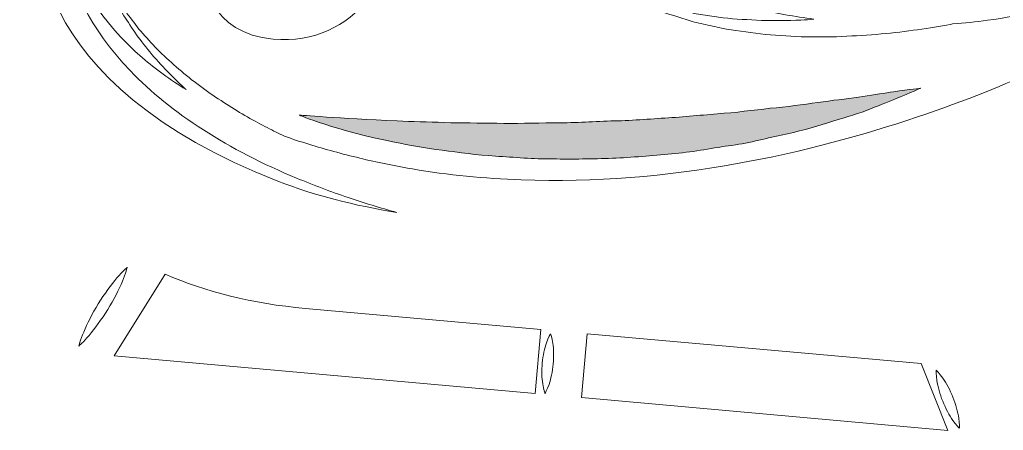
# Model space of a CAD drawing. Header units: inches. Extents: x -622 to 5817, y -2318 to 2869.
# Drawn here: x 5555.8 to 5699.3, y -588.3 to -528.4 of the extents above; entities that cross this region are included whole.
import ezdxf

# ---------------------------------------------------------------- set-up
doc = ezdxf.new("R2010")
doc.units = ezdxf.units.IN
doc.header["$MEASUREMENT"] = 0
doc.layers.add('Layer 1', color=7, linetype='Continuous')

# ---------------------------------------------------------------- blocks, each defined once
blk = doc.blocks.new('block 2')
at = {"layer": 'Layer 1', "true_color": 0x3e9984}
h = blk.add_hatch(color=125, dxfattribs=at)
h.dxf.hatch_style = 2
edge = h.paths.add_edge_path()
edge.add_spline(control_points=[(5610.92, -543.17), (5602.39, -542.81), (5596.62, -542.32), (5596.62, -542.32), (5596.62, -542.32), (5601.99, -544.6), (5610.54, -546.27), (5612.67, -546.74), (5614.99, -547.09), (5617.46, -547.46), (5619.93, -547.75), (5622.54, -548.16), (5625.25, -548.31), (5627.97, -548.48), (5630.77, -548.74), (5633.63, -548.71), (5636.49, -548.78), (5639.39, -548.71), (5642.3, -548.62), (5645.2, -548.54), (5648.09, -548.19), (5650.94, -547.96), (5653.79, -547.78), (5656.56, -547.17), (5659.25, -546.81), (5661.95, -546.48), (5664.5, -545.76), (5666.94, -545.25), (5669.38, -544.77), (5671.64, -544.08), (5673.72, -543.44), (5675.8, -542.82), (5677.71, -542.27), (5679.36, -541.64), (5681.02, -541.02), (5682.44, -540.43), (5683.62, -539.96), (5685.96, -538.99), (5687.27, -538.4), (5687.27, -538.4), (5687.27, -538.4), (5685.82, -538.55), (5683.33, -538.91), (5682.09, -539.1), (5680.58, -539.34), (5678.86, -539.61), (5677.14, -539.9), (5675.17, -540.06), (5673.06, -540.38), (5670.95, -540.67), (5668.67, -541), (5666.24, -541.24), (5663.81, -541.47), (5661.27, -541.86), (5658.62, -542.05), (5655.98, -542.26), (5653.25, -542.55), (5650.48, -542.72), (5647.7, -542.88), (5644.89, -543.15), (5642.06, -543.17), (5639.24, -543.32), (5636.42, -543.46), (5633.63, -543.45), (5630.85, -543.5), (5628.11, -543.55), (5625.46, -543.52), (5622.8, -543.48), (5620.23, -543.45), (5617.8, -543.42), (5615.37, -543.28), (5613.05, -543.3), (5610.92, -543.17)], knot_values=[0, 0, 0, 0, 1, 1, 1, 2, 2, 2, 3, 3, 3, 4, 4, 4, 5, 5, 5, 6, 6, 6, 7, 7, 7, 8, 8, 8, 9, 9, 9, 10, 10, 10, 11, 11, 11, 12, 12, 12, 13, 13, 13, 14, 14, 14, 15, 15, 15, 16, 16, 16, 17, 17, 17, 18, 18, 18, 19, 19, 19, 20, 20, 20, 21, 21, 21, 22, 22, 22, 23, 23, 23, 24, 24, 24, 24], degree=3, periodic=1)
at = {"layer": 'Layer 1', "lineweight": 0}
blk.add_lwpolyline([(5691.25, -588.34), (5637.79, -583.56), (5638.63, -574.23), (5687.34, -578.59), (5691.25, -588.34)], dxfattribs=at)
for points, knots in [([(5736.7, -498.32), (5738.11, -497.5), (5739.28, -496.81), (5740.08, -496.29), (5740.89, -495.79), (5741.35, -495.5), (5741.35, -495.5), (5741.35, -495.5), (5740.92, -495.83), (5740.16, -496.41), (5739.41, -497), (5738.3, -497.79), (5736.97, -498.74), (5734.28, -500.62), (5730.6, -502.99), (5726.82, -505.21), (5725.74, -505.85), (5724.65, -506.47), (5723.58, -507.08), (5721, -508.74), (5717.39, -510.87), (5712.91, -513.01), (5707.97, -515.38), (5701.97, -517.74), (5695.3, -519.42), (5691.96, -520.27), (5688.46, -520.94), (5684.86, -521.38), (5681.29, -521.82), (5677.52, -522.02), (5673.93, -521.95), (5672.01, -521.86), (5670.09, -521.77), (5668.17, -521.69), (5666.34, -521.5), (5664.5, -521.39), (5662.68, -521.16), (5659.03, -520.66), (5655.44, -520.08), (5652.1, -519.08), (5648.72, -518.18), (5645.6, -516.89), (5642.77, -515.4), (5639.91, -513.95), (5637.52, -512.07), (5635.37, -510.25), (5633.33, -508.31), (5631.53, -506.4), (5630.17, -504.52), (5628.75, -502.68), (5627.64, -500.96), (5626.78, -499.51), (5625.9, -498.08), (5625.27, -496.92), (5624.84, -496.12), (5624.4, -495.33), (5624.17, -494.9), (5624.17, -494.9), (5624.17, -494.9), (5624.36, -495.35), (5624.7, -496.18), (5625.04, -497.02), (5625.55, -498.25), (5626.28, -499.78), (5626.99, -501.32), (5627.91, -503.18), (5629.15, -505.21), (5630.34, -507.28), (5631.96, -509.45), (5633.89, -511.71), (5635.93, -513.86), (5638.28, -516.15), (5641.16, -518.04), (5644.01, -519.96), (5647.23, -521.71), (5650.73, -523.06), (5654.19, -524.51), (5657.92, -525.54), (5661.72, -526.49), (5663.63, -526.94), (5665.59, -527.28), (5667.56, -527.68), (5668.94, -527.9), (5670.32, -528.11), (5671.7, -528.32), (5671.07, -528.37), (5670.45, -528.41), (5669.81, -528.46), (5667.89, -528.49), (5665.95, -528.56), (5664.05, -528.51), (5662.16, -528.36), (5660.27, -528.38), (5658.48, -528.1), (5657.58, -527.98), (5656.7, -527.86), (5655.84, -527.74), (5655.4, -527.68), (5654.97, -527.62), (5654.55, -527.56), (5654.14, -527.46), (5653.72, -527.37), (5653.32, -527.28), (5651.71, -526.86), (5650.14, -526.61), (5648.77, -526.12), (5647.39, -525.64), (5646.13, -525.19), (5645.01, -524.8), (5643.9, -524.38), (5643.01, -523.84), (5642.23, -523.48), (5640.7, -522.72), (5639.82, -522.29), (5639.82, -522.29), (5639.82, -522.29), (5640.66, -522.79), (5642.13, -523.67), (5642.88, -524.08), (5643.74, -524.7), (5644.83, -525.2), (5645.92, -525.69), (5647.16, -526.24), (5648.52, -526.83), (5649.87, -527.44), (5651.44, -527.81), (5653.05, -528.36), (5653.45, -528.49), (5653.87, -528.62), (5654.28, -528.75), (5654.71, -528.84), (5655.14, -528.94), (5655.58, -529.03), (5656.45, -529.22), (5657.34, -529.42), (5658.25, -529.62), (5660.07, -530.04), (5661.98, -530.17), (5663.92, -530.47), (5665.86, -530.67), (5667.85, -530.76), (5669.83, -530.88), (5671.81, -530.86), (5673.81, -530.96), (5675.76, -530.84), (5677.72, -530.75), (5679.64, -530.68), (5681.5, -530.47), (5683.36, -530.32), (5685.15, -530.09), (5686.84, -529.85), (5688.54, -529.65), (5690.13, -529.32), (5691.61, -529.09), (5691.72, -529.06), (5691.83, -529.04), (5691.95, -529.02), (5693.66, -528.88), (5695.36, -528.7), (5697.02, -528.48), (5702.18, -527.78), (5706.99, -526.68), (5711.39, -525.43), (5708.9, -528.96), (5706.48, -532.42), (5704.14, -535.79), (5699.97, -537.68), (5694.03, -540.18), (5686.7, -542.63), (5679.13, -545.17), (5670.11, -547.72), (5660.25, -549.45), (5650.39, -551.2), (5639.7, -552.21), (5629.01, -551.78), (5623.67, -551.57), (5618.32, -551.1), (5613.13, -550.18), (5610.53, -549.73), (5607.94, -549.22), (5605.45, -548.6), (5602.81, -547.98), (5600.42, -547.31), (5598.02, -546.57), (5596.82, -546.21), (5595.63, -545.82), (5594.47, -545.4), (5593.98, -545.17), (5593.47, -544.93), (5592.93, -544.66), (5591.21, -543.78), (5589.2, -542.74), (5587.16, -541.45), (5586.11, -540.84), (5585.08, -540.12), (5584.02, -539.42), (5582.97, -538.71), (5581.96, -537.91), (5580.91, -537.15), (5579.93, -536.32), (5578.9, -535.53), (5577.96, -534.66), (5577.06, -533.77), (5576.08, -532.97), (5575.29, -532.05), (5574.49, -531.14), (5573.62, -530.33), (5572.98, -529.42), (5572.32, -528.52), (5571.61, -527.73), (5571.1, -526.9), (5570.58, -526.07), (5570.11, -525.31), (5569.69, -524.64), (5569.29, -523.95), (5569.03, -523.31), (5568.77, -522.8), (5568.27, -521.77), (5567.99, -521.18), (5567.99, -521.18), (5567.99, -521.18), (5568.22, -521.79), (5568.64, -522.85), (5568.86, -523.38), (5569.07, -524.05), (5569.42, -524.77), (5569.8, -525.48), (5570.21, -526.29), (5570.67, -527.16), (5571.12, -528.05), (5571.77, -528.9), (5572.38, -529.87), (5572.96, -530.85), (5573.77, -531.73), (5574.52, -532.73), (5575.26, -533.73), (5576.19, -534.62), (5577.05, -535.6), (5577.93, -536.56), (5578.92, -537.45), (5579.87, -538.38), (5579.94, -538.45), (5580.02, -538.52), (5580.1, -538.59), (5577.79, -537.15), (5575.65, -535.62), (5573.77, -533.98), (5567.63, -528.73), (5564.22, -522.6), (5562.91, -518.03), (5562.21, -515.75), (5561.97, -513.87), (5561.87, -512.59), (5561.78, -511.3), (5561.84, -510.61), (5561.84, -510.61), (5561.84, -510.61), (5561.71, -511.29), (5561.68, -512.59), (5561.66, -513.89), (5561.72, -515.81), (5562.22, -518.21), (5563.11, -522.99), (5566.03, -529.72), (5571.98, -535.86), (5577.87, -542.03), (5586.42, -547.46), (5596.21, -551.51), (5598.67, -552.52), (5601.26, -553.52), (5603.74, -554.35), (5606.07, -555.16), (5608.44, -555.86), (5610.85, -556.53), (5604.72, -555.53), (5598.85, -554.05), (5593.49, -551.96), (5557.29, -537.88), (5555.83, -515.13), (5560.47, -507.17), (5562.04, -505.86), (5563.84, -505.05), (5565.82, -504.9), (5578.83, -503.89), (5579.88, -509.75), (5581.26, -517.19), (5582.34, -523.08), (5583.7, -530.42), (5592.83, -531.23), (5598.91, -531.78), (5603.42, -529.22), (5606.75, -525.49), (5606.86, -525.35), (5606.98, -525.21), (5607.08, -525.06), (5608.44, -523.37), (5609.51, -521.43), (5610.58, -519.65), (5611.03, -518.83), (5611.45, -518.03), (5611.86, -517.25), (5614.66, -510.86), (5615.54, -504.59), (5615.61, -504.04), (5615.71, -503.3), (5615.5, -502.56), (5615.04, -501.98), (5614.57, -501.4), (5613.89, -501.03), (5613.15, -500.96), (5605.03, -500.24), (5600.38, -495.44), (5600.74, -491.41), (5601.04, -488.08), (5605.14, -485.04), (5613.62, -485.39), (5612.79, -485.42), (5611.91, -485.51), (5611.11, -485.64), (5609.38, -485.91), (5607.82, -486.41), (5606.58, -487.03), (5605.33, -487.64), (5604.41, -488.35), (5603.85, -488.92), (5603.28, -489.49), (5603.05, -489.88), (5603.05, -489.88), (5603.05, -489.88), (5603.32, -489.52), (5603.94, -489.03), (5604.55, -488.53), (5605.52, -487.95), (5606.77, -487.49), (5608.03, -487.04), (5609.56, -486.73), (5611.22, -486.66), (5612.05, -486.62), (5612.86, -486.62), (5613.77, -486.7), (5614.68, -486.74), (5615.47, -486.88), (5616.36, -487.04), (5617.22, -487.21), (5618.05, -487.44), (5618.87, -487.7), (5619.68, -487.98), (5620.46, -488.28), (5621.2, -488.62), (5622.68, -489.3), (5623.98, -490.08), (5625.05, -490.82), (5626.11, -491.55), (5626.94, -492.24), (5627.49, -492.73), (5627.61, -492.84), (5627.7, -492.93), (5627.79, -493.01), (5628.36, -493.95), (5628.91, -494.96), (5629.49, -496.02), (5634.06, -504.4), (5639.75, -514.84), (5667.21, -517.29), (5704.69, -520.64), (5717.71, -504.48), (5730.32, -488.84), (5733.4, -485.02), (5736.59, -481.07), (5740.09, -477.48), (5746.21, -471.2), (5753.89, -466.65), (5761.19, -463.41), (5751.35, -472.85), (5739.44, -487.44), (5727.74, -502.99), (5731.08, -501.38), (5734.27, -499.71), (5736.7, -498.32)], [0, 0, 0, 0, 1, 1, 1, 2, 2, 2, 3, 3, 3, 4, 4, 4, 5, 5, 5, 6, 6, 6, 7, 7, 7, 8, 8, 8, 9, 9, 9, 10, 10, 10, 11, 11, 11, 12, 12, 12, 13, 13, 13, 14, 14, 14, 15, 15, 15, 16, 16, 16, 17, 17, 17, 18, 18, 18, 19, 19, 19, 20, 20, 20, 21, 21, 21, 22, 22, 22, 23, 23, 23, 24, 24, 24, 25, 25, 25, 26, 26, 26, 27, 27, 27, 28, 28, 28, 29, 29, 29, 30, 30, 30, 31, 31, 31, 32, 32, 32, 33, 33, 33, 34, 34, 34, 35, 35, 35, 36, 36, 36, 37, 37, 37, 38, 38, 38, 39, 39, 39, 40, 40, 40, 41, 41, 41, 42, 42, 42, 43, 43, 43, 44, 44, 44, 45, 45, 45, 46, 46, 46, 47, 47, 47, 48, 48, 48, 49, 49, 49, 50, 50, 50, 51, 51, 51, 52, 52, 52, 53, 53, 53, 54, 54, 54, 55, 55, 55, 56, 56, 56, 57, 57, 57, 58, 58, 58, 59, 59, 59, 60, 60, 60, 61, 61, 61, 62, 62, 62, 63, 63, 63, 64, 64, 64, 65, 65, 65, 66, 66, 66, 67, 67, 67, 68, 68, 68, 69, 69, 69, 70, 70, 70, 71, 71, 71, 72, 72, 72, 73, 73, 73, 74, 74, 74, 75, 75, 75, 76, 76, 76, 77, 77, 77, 78, 78, 78, 79, 79, 79, 80, 80, 80, 81, 81, 81, 82, 82, 82, 83, 83, 83, 84, 84, 84, 85, 85, 85, 86, 86, 86, 87, 87, 87, 88, 88, 88, 89, 89, 89, 90, 90, 90, 91, 91, 91, 92, 92, 92, 93, 93, 93, 94, 94, 94, 95, 95, 95, 96, 96, 96, 97, 97, 97, 98, 98, 98, 99, 99, 99, 100, 100, 100, 101, 101, 101, 102, 102, 102, 103, 103, 103, 104, 104, 104, 105, 105, 105, 106, 106, 106, 107, 107, 107, 108, 108, 108, 109, 109, 109, 110, 110, 110, 111, 111, 111, 112, 112, 112, 113, 113, 113, 114, 114, 114, 115, 115, 115, 116, 116, 116, 117, 117, 117, 118, 118, 118, 119, 119, 119, 120, 120, 120, 121, 121, 121, 122, 122, 122, 123, 123, 123, 124, 124, 124, 125, 125, 125, 126, 126, 126, 126]), ([(5610.92, -543.17), (5602.39, -542.81), (5596.62, -542.32), (5596.62, -542.32), (5596.62, -542.32), (5601.99, -544.6), (5610.54, -546.27), (5612.67, -546.74), (5614.99, -547.09), (5617.46, -547.46), (5619.93, -547.75), (5622.54, -548.16), (5625.25, -548.31), (5627.97, -548.48), (5630.77, -548.74), (5633.63, -548.71), (5636.49, -548.78), (5639.39, -548.71), (5642.3, -548.62), (5645.2, -548.54), (5648.09, -548.19), (5650.94, -547.96), (5653.79, -547.78), (5656.56, -547.17), (5659.25, -546.81), (5661.95, -546.48), (5664.5, -545.76), (5666.94, -545.25), (5669.38, -544.77), (5671.64, -544.08), (5673.72, -543.44), (5675.8, -542.82), (5677.71, -542.27), (5679.36, -541.64), (5681.02, -541.02), (5682.44, -540.43), (5683.62, -539.96), (5685.96, -538.99), (5687.27, -538.4), (5687.27, -538.4), (5687.27, -538.4), (5685.82, -538.55), (5683.33, -538.91), (5682.09, -539.1), (5680.58, -539.34), (5678.86, -539.61), (5677.14, -539.9), (5675.17, -540.06), (5673.06, -540.38), (5670.95, -540.67), (5668.67, -541), (5666.24, -541.24), (5663.81, -541.47), (5661.27, -541.86), (5658.62, -542.05), (5655.98, -542.26), (5653.25, -542.55), (5650.48, -542.72), (5647.7, -542.88), (5644.89, -543.15), (5642.06, -543.17), (5639.24, -543.32), (5636.42, -543.46), (5633.63, -543.45), (5630.85, -543.5), (5628.11, -543.55), (5625.46, -543.52), (5622.8, -543.48), (5620.23, -543.45), (5617.8, -543.42), (5615.37, -543.28), (5613.05, -543.3), (5610.92, -543.17)], [0, 0, 0, 0, 1, 1, 1, 2, 2, 2, 3, 3, 3, 4, 4, 4, 5, 5, 5, 6, 6, 6, 7, 7, 7, 8, 8, 8, 9, 9, 9, 10, 10, 10, 11, 11, 11, 12, 12, 12, 13, 13, 13, 14, 14, 14, 15, 15, 15, 16, 16, 16, 17, 17, 17, 18, 18, 18, 19, 19, 19, 20, 20, 20, 21, 21, 21, 22, 22, 22, 23, 23, 23, 24, 24, 24, 24]), ([(5568.67, -570.71), (5567.79, -572.14), (5566.79, -573.51), (5565.95, -574.48), (5565.13, -575.45), (5564.46, -576.03), (5564.46, -576.03), (5564.46, -576.03), (5564.67, -575.17), (5565.17, -573.99), (5565.66, -572.81), (5566.42, -571.3), (5567.3, -569.86), (5568.19, -568.43), (5569.18, -567.06), (5570.02, -566.09), (5570.84, -565.11), (5571.52, -564.54), (5571.52, -564.54), (5571.52, -564.54), (5571.31, -565.4), (5570.81, -566.58), (5570.32, -567.76), (5569.55, -569.27), (5568.67, -570.71)], [0, 0, 0, 0, 1, 1, 1, 2, 2, 2, 3, 3, 3, 4, 4, 4, 5, 5, 5, 6, 6, 6, 7, 7, 7, 8, 8, 8, 8]), ([(5577.08, -565.54), (5582.94, -568.07), (5589.72, -569.85), (5597.55, -570.55), (5597.55, -570.55), (5631.86, -573.62), (5631.86, -573.62), (5631.86, -573.62), (5631.03, -582.95), (5631.03, -582.95), (5631.03, -582.95), (5569.62, -577.46), (5569.62, -577.46), (5569.62, -577.46), (5577.08, -565.54), (5577.08, -565.54)], [0, 0, 0, 0, 1, 1, 1, 2, 2, 2, 3, 3, 3, 4, 4, 4, 5, 5, 5, 5]), ([(5633.68, -578.67), (5633.57, -579.76), (5633.34, -580.84), (5633.06, -581.63), (5632.79, -582.43), (5632.47, -582.95), (5632.47, -582.95), (5632.47, -582.95), (5632.26, -582.38), (5632.14, -581.55), (5632.01, -580.71), (5631.98, -579.61), (5632.07, -578.52), (5632.18, -577.44), (5632.41, -576.36), (5632.69, -575.56), (5632.96, -574.76), (5633.28, -574.24), (5633.28, -574.24), (5633.28, -574.24), (5633.5, -574.81), (5633.62, -575.65), (5633.74, -576.48), (5633.78, -577.58), (5633.68, -578.67)], [0, 0, 0, 0, 1, 1, 1, 2, 2, 2, 3, 3, 3, 4, 4, 4, 5, 5, 5, 6, 6, 6, 7, 7, 7, 8, 8, 8, 8]), ([(5690.5, -584.09), (5690.08, -583.03), (5689.79, -581.93), (5689.66, -581.06), (5689.52, -580.19), (5689.56, -579.56), (5689.56, -579.56), (5689.56, -579.56), (5690.02, -579.99), (5690.51, -580.71), (5691.02, -581.43), (5691.57, -582.44), (5692, -583.5), (5692.41, -584.56), (5692.71, -585.67), (5692.84, -586.54), (5692.98, -587.4), (5692.94, -588.03), (5692.94, -588.03), (5692.94, -588.03), (5692.47, -587.6), (5691.98, -586.88), (5691.47, -586.16), (5690.93, -585.15), (5690.5, -584.09)], [0, 0, 0, 0, 1, 1, 1, 2, 2, 2, 3, 3, 3, 4, 4, 4, 5, 5, 5, 6, 6, 6, 7, 7, 7, 8, 8, 8, 8])]:
    blk.add_open_spline(points, degree=3, knots=knots, dxfattribs=at)

msp = doc.modelspace()

# ---------------------------------------------------------------- block references
at = {"layer": 'Layer 1'}
msp.add_blockref('block 2', (0, 0), dxfattribs=at)

doc.saveas('drawing.dxf')
